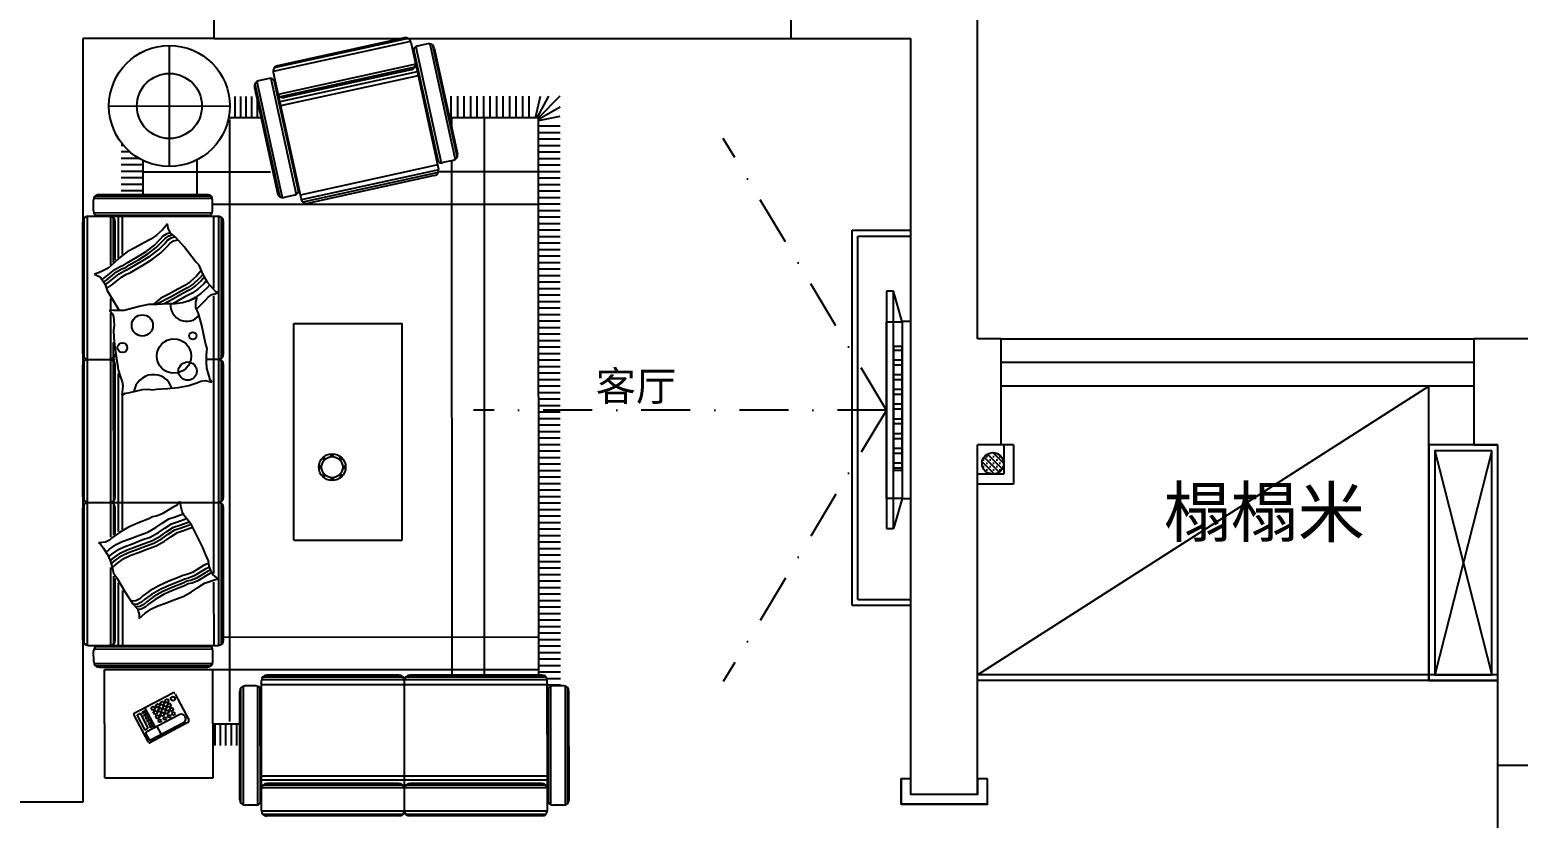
# Model space of a CAD drawing. Header units: millimetres. Extents: x -1705246 to 222838, y -3231245 to 126310.
# Drawn here: x -61807 to -54222, y 49422 to 53437 of the extents above; entities that cross this region are included whole.
import ezdxf

# ---------------------------------------------------------------- set-up
doc = ezdxf.new("R2010")
doc.units = ezdxf.units.MM
doc.linetypes.add('DASHDOT', pattern=[1, 0.5, -0.25, 0, -0.25])
for name, color, linetype in [('016-P平面家具', 1, 'Continuous'), ('家具内线', 8, 'Continuous'), ('家具外线', 1, 'Continuous'), ('阿拉1', 8, 'Continuous')]:
    doc.layers.add(name, color=color, linetype=linetype)
doc.styles.get("Standard").update_dxf_attribs({"font": ''})
doc.styles.add('仿宋', font='')
doc.styles.get('Standard').set_extended_font_data('SimSun')
doc.styles.get('仿宋').set_extended_font_data('SimSun')

# ---------------------------------------------------------------- blocks, each defined once
blk = doc.blocks.new('A$C3CBC0539')
at = {"color": 250, "linetype": 'DASHDOT', "ltscale": 500}
for q in [(0, 1272.9), (1382.4, 0), (2764.8, 1272.9)]:
    blk.add_line((1382.4, 2104.8), q, dxfattribs=at)
at = {"layer": '016-P平面家具'}
for p, q in [((932.4, 2228.8), (1833.3, 2228.8)), ((932.4, 2184.8), (932.4, 2228.8)), ((1833.3, 2228.8), (1833.3, 2184.8)), ((932.4, 2184.8), (779.5, 2140.7)), ((779.5, 2140.7), (1987.6, 2140.7)), ((779.5, 2104.8), (779.5, 2140.7)), ((1833.3, 2184.8), (932.4, 2184.8)), ((1832.4, 2184.8), (932.4, 2184.8)), ((932.4, 2184.8), (932.4, 2104.8)), ((1832.4, 2104.8), (1832.4, 2184.8)), ((1832.4, 2184.8), (1987.6, 2140.7)), ((1987.6, 2140.7), (1987.6, 2104.8)), ((1987.6, 2104.8), (779.5, 2104.8)), ((932.4, 2104.8), (1832.4, 2104.8))]:
    blk.add_line(p, q, dxfattribs=at)
at = {"layer": '阿拉1', "color": 8}
for p, q in [((1075.9, 2184.8), (1706.5, 2184.8)), ((1706.5, 2140.7), (1075.9, 2140.7))]:
    blk.add_line(p, q, dxfattribs=at)
at = {"layer": '阿拉1', "color": 250}
for p, q in [((1075.9, 2140.7), (1075.9, 2184.8)), ((1088.2, 2140.7), (1088.2, 2184.8)), ((1113.2, 2140.7), (1113.2, 2184.8)), ((1163.2, 2140.7), (1163.2, 2184.8)), ((1188.2, 2140.7), (1188.2, 2184.8)), ((1238.2, 2140.7), (1238.2, 2184.8)), ((1263.2, 2140.7), (1263.2, 2184.8)), ((1313.2, 2140.7), (1313.2, 2184.8)), ((1338.2, 2140.7), (1338.2, 2184.8)), ((1388.2, 2140.7), (1388.2, 2184.8)), ((1413.2, 2140.7), (1413.2, 2184.8)), ((1463.2, 2140.7), (1463.2, 2184.8)), ((1488.2, 2140.7), (1488.2, 2184.8)), ((1538.2, 2140.7), (1538.2, 2184.8)), ((1563.2, 2140.7), (1563.2, 2184.8)), ((1613.2, 2140.7), (1613.2, 2184.8)), ((1638.2, 2140.7), (1638.2, 2184.8)), ((1688.2, 2140.7), (1688.2, 2184.8)), ((1706.5, 2184.8), (1706.5, 2140.7))]:
    blk.add_line(p, q, dxfattribs=at)
blk = doc.blocks.new('MK-JJ-0394')
at = {"layer": '家具内线'}
for p, q in [((-105570.7, 99667.9), (-106174.8, 99667.7)), ((-105580, 99680.7), (-106165.5, 99680.5)), ((-109069.7, 99531.2), (-109180.9, 99642)), ((-109062.5, 99531.2), (-109125.4, 99642)), ((-109055, 99531.2), (-109078.5, 99642)), ((-109028.5, 99531.2), (-109028.6, 99641.6)), ((-108995.4, 99531.2), (-108995.4, 99641.6)), ((-108962.3, 99531.2), (-108962.3, 99641.6)), ((-108929.2, 99531.3), (-108929.2, 99641.6)), ((-108896.1, 99531.3), (-108896.1, 99641.6)), ((-108863, 99531.3), (-108863, 99641.7)), ((-108829.8, 99531.3), (-108829.9, 99641.7)), ((-108796.7, 99531.3), (-108796.8, 99641.7)), ((-108763.6, 99531.3), (-108763.7, 99641.7)), ((-108730.5, 99531.3), (-108730.5, 99641.7)), ((-108697.4, 99531.3), (-108697.4, 99641.7)), ((-108664.3, 99531.3), (-108664.3, 99641.7)), ((-108631.2, 99531.3), (-108631.2, 99641.7)), ((-108598.1, 99531.4), (-108598.1, 99641.7)), ((-108564.9, 99531.4), (-108565, 99641.7)), ((-108531.8, 99531.4), (-108531.9, 99641.8)), ((-108498.7, 99531.4), (-108498.8, 99641.8)), ((-108465.6, 99531.4), (-108465.6, 99641.8)), ((-108432.5, 99531.4), (-108432.5, 99641.8)), ((-108399.4, 99531.4), (-108399.4, 99641.8)), ((-108366.3, 99531.4), (-108366.3, 99641.8)), ((-108333.2, 99531.4), (-108333.2, 99641.8)), ((-108300, 99531.5), (-108300.1, 99641.8)), ((-108266.9, 99531.5), (-108267, 99641.8)), ((-108233.8, 99531.5), (-108233.9, 99641.9)), ((-108200.7, 99531.5), (-108200.7, 99641.9)), ((-108167.6, 99531.5), (-108167.6, 99641.9)), ((-108134.5, 99531.5), (-108134.5, 99641.9)), ((-108101.4, 99531.5), (-108101.4, 99641.9)), ((-108068.3, 99531.5), (-108068.3, 99641.9)), ((-108035.1, 99531.5), (-108035.2, 99641.9)), ((-108002, 99531.6), (-108002.1, 99641.9)), ((-107968.9, 99531.6), (-107969, 99641.9)), ((-107935.8, 99531.6), (-107935.8, 99641.9)), ((-107902.7, 99531.6), (-107902.7, 99642)), ((-107869.6, 99531.6), (-107869.6, 99642)), ((-107836.5, 99531.6), (-107836.5, 99642)), ((-107803.4, 99531.6), (-107803.4, 99642)), ((-107770.2, 99531.6), (-107770.3, 99642)), ((-107737.1, 99531.6), (-107737.2, 99642)), ((-107704, 99531.6), (-107704.1, 99642)), ((-107670.9, 99531.7), (-107670.9, 99642)), ((-107637.8, 99531.7), (-107637.8, 99642)), ((-107604.7, 99531.7), (-107604.7, 99642.1)), ((-107571.6, 99531.7), (-107571.6, 99642.1)), ((-107538.5, 99531.7), (-107538.5, 99642.1)), ((-107505.3, 99531.7), (-107505.4, 99642.1)), ((-107472.2, 99531.7), (-107472.3, 99642.1)), ((-107439.1, 99531.7), (-107439.2, 99642.1)), ((-107406, 99531.7), (-107406, 99642.1)), ((-107372.9, 99531.8), (-107372.9, 99642.1)), ((-107339.8, 99531.8), (-107339.8, 99642.1)), ((-107306.7, 99531.8), (-107306.7, 99642.2)), ((-107273.6, 99531.8), (-107273.6, 99642.2)), ((-107240.4, 99531.8), (-107240.5, 99642.2)), ((-107207.3, 99531.8), (-107207.4, 99642.2)), ((-107174.2, 99531.8), (-107174.3, 99642.2)), ((-107141.1, 99531.8), (-107141.1, 99642.2)), ((-107108, 99531.8), (-107108, 99642.2)), ((-107074.9, 99531.8), (-107074.9, 99642.2)), ((-107041.8, 99531.9), (-107041.8, 99642.2)), ((-107008.7, 99531.9), (-107008.7, 99642.2)), ((-106975.5, 99531.9), (-106975.6, 99642.3)), ((-106942.4, 99531.9), (-106942.5, 99642.3)), ((-106909.3, 99531.9), (-106909.4, 99642.3)), ((-106876.2, 99531.9), (-106876.2, 99642.3)), ((-106843.1, 99531.9), (-106843.1, 99642.3)), ((-106810, 99531.9), (-106810, 99642.3)), ((-106776.9, 99531.9), (-106776.9, 99642.3)), ((-106743.8, 99532), (-106743.8, 99642.3)), ((-106710.6, 99532), (-106710.7, 99642.3)), ((-106677.5, 99532), (-106677.6, 99642.4)), ((-106644.4, 99532), (-106644.5, 99642.4)), ((-106611.3, 99532), (-106611.3, 99642.4)), ((-106578.2, 99532), (-106578.2, 99642.4)), ((-106545.1, 99532), (-106545.1, 99642.4)), ((-106512, 99532), (-106512, 99642.4)), ((-106478.9, 99532), (-106478.9, 99642.4)), ((-106445.7, 99532.1), (-106445.8, 99642.4)), ((-106412.6, 99532.1), (-106412.7, 99642.4)), ((-106379.5, 99532.1), (-106379.6, 99642.4)), ((-106346.4, 99532.1), (-106346.4, 99642.5)), ((-106313.3, 99532.1), (-106313.3, 99642.5)), ((-106280.2, 99532.1), (-106280.2, 99642.5)), ((-106247.1, 99532.1), (-106247.1, 99642.5)), ((-106214, 99574), (-106214, 99642.5)), ((-106180.9, 99575.9), (-106180.9, 99642.5)), ((-105570.8, 99594.4), (-106174.7, 99594.2)), ((-109069.7, 99523.6), (-109179.8, 99583.4)), ((-109069.9, 99515.2), (-109179.8, 99540.7)), ((-108793.7, 99531.3), (-108793.6, 99021.1)), ((-108628.2, 99531.3), (-108627.6, 97870.5)), ((-106425, 97926.4), (-106425.5, 99532.1)), ((-106259.6, 98559), (-106259.9, 99532.1)), ((-106220.9, 99569.9), (-106220.7, 98853.3)), ((-106206.9, 99576), (-106206.5, 98118.9)), ((-106182.4, 99575.9), (-106182, 98118.9)), ((-105580.3, 99581.6), (-106165.2, 99581.4)), ((-105717.1, 99576), (-105716.7, 98119.1)), ((-105696.3, 99576), (-105695.9, 98119.1)), ((-105671.5, 99568), (-105671.2, 98855.6)), ((-105657.5, 99575.5), (-105657, 98119.1)), ((-105538.5, 99575.9), (-105538, 98119.1)), ((-105521, 99566.8), (-105520.7, 98856.9)), ((-109180.3, 99482.2), (-109070, 99482.2)), ((-109180.3, 99449), (-109070, 99449.1)), ((-109180.3, 99415.9), (-109070, 99416)), ((-109180.3, 99382.8), (-109069.9, 99382.9)), ((-109180.3, 99349.7), (-109069.9, 99349.7)), ((-109180.3, 99316.6), (-109069.9, 99316.6)), ((-109180.3, 99283.5), (-109069.9, 99283.5)), ((-109180.3, 99250.4), (-109069.9, 99250.4)), ((-109180.3, 99217.3), (-109069.9, 99217.3)), ((-106231.3, 99256.2), (-109069.6, 99255.3)), ((-109180.3, 99184.1), (-109069.9, 99184.2)), ((-109180.2, 99151), (-109069.9, 99151.1)), ((-109446.4, 98977), (-108856.5, 99106.1)), ((-109439.9, 98991.6), (-108868.5, 99116.6)), ((-109180.2, 99117.9), (-109069.9, 99118)), ((-109180.2, 99084.8), (-109069.8, 99084.8)), ((-109014.5, 99089.7), (-109069.5, 99089.7)), ((-106231.3, 99090.6), (-108851.3, 99089.8)), ((-106259.4, 97872.1), (-106259.8, 99090.6)), ((-109430.8, 98905.2), (-108840.7, 99034.4)), ((-109419, 98894.7), (-108847, 99019.8)), ((-108829.1, 99017.3), (-108675.7, 98316.5)), ((-108805.1, 99022.4), (-108651.8, 98321.9)), ((-108790.2, 99019.8), (-108639.4, 98330.5)), ((-109304, 98913.4), (-109150.6, 98212.5)), ((-109283.6, 98917.8), (-109130.3, 98217)), ((-109473.3, 98866.9), (-109323.9, 98184.1)), ((-109458.1, 98879.5), (-109304.9, 98179)), ((-109341.9, 98905.1), (-109188.6, 98204.2)), ((-109326.5, 98900.2), (-109176.6, 98215.1)), ((-106220.7, 98841.5), (-106220.5, 98124.9)), ((-105651.7, 98847.6), (-106203.6, 98847.4)), ((-105671.2, 98839.5), (-105671, 98127.2)), ((-105520.7, 98838.3), (-105520.5, 98128.4)), ((-107324.9, 98520.6), (-107335.4, 98531)), ((-107294.7, 98533.1), (-107294.7, 98547.9)), ((-107285.8, 98533.1), (-107285.9, 98547.9)), ((-107255.6, 98520.6), (-107245.1, 98531)), ((-107343.7, 98484), (-107358.5, 98484)), ((-107343.7, 98475.2), (-107358.5, 98475.2)), ((-107331.2, 98514.3), (-107341.6, 98524.8)), ((-107249.3, 98514.3), (-107238.9, 98524.8)), ((-107236.8, 98484.1), (-107222, 98484.1)), ((-107236.8, 98475.2), (-107222, 98475.2)), ((-107331.2, 98444.9), (-107341.6, 98434.5)), ((-107324.9, 98438.7), (-107335.4, 98428.2)), ((-107294.6, 98426.2), (-107294.6, 98411.4)), ((-107285.8, 98426.2), (-107285.8, 98411.4)), ((-107255.5, 98438.7), (-107245.1, 98428.3)), ((-107249.3, 98445), (-107238.8, 98434.5)), ((-109263.1, 98182.1), (-108691, 98307.2)), ((-109269.3, 98167.5), (-108679.3, 98296.7)), ((-109253.6, 98095.8), (-108663.7, 98224.9)), ((-109241.6, 98085.3), (-108670.1, 98210.3)), ((-108793.3, 98165.7), (-108793.1, 97514.3)), ((-109177.6, 98097.2), (-109067.2, 98097.3)), ((-105570.3, 98100.8), (-106174.2, 98100.6)), ((-105579.8, 98113.6), (-106164.7, 98113.4)), ((-109177.6, 98068.8), (-109067.2, 98068.8)), ((-109177.6, 98040.3), (-109067.2, 98040.3)), ((-109177.6, 98011.8), (-109067.2, 98011.8)), ((-105570.2, 98027.3), (-106174.3, 98027.1)), ((-105579.4, 98014.5), (-106165, 98014.3)), ((-109177.6, 97983.3), (-109067.2, 97983.4)), ((-109129.4, 97342.2), (-109129.6, 97958.2)), ((-109060.3, 97955.7), (-105994.2, 97956.7)), ((-105982.5, 97991.8), (-105872.1, 97991.8)), ((-105982.5, 97964.2), (-105872.1, 97964.2)), ((-105982.5, 97936.6), (-105872.1, 97936.6)), ((-108672.4, 97274.1), (-108672.6, 97859.7)), ((-108659.6, 97264.9), (-108659.8, 97869)), ((-108586.2, 97265), (-108586.4, 97868.9)), ((-108573.3, 97274.5), (-108573.5, 97859.4)), ((-106382.6, 97901.9), (-108568, 97901.2)), ((-108202.6, 97876.8), (-108568, 97876.7)), ((-107845.5, 97915.4), (-108562.1, 97915.2)), ((-108218.6, 97855.8), (-108201.1, 97840.9)), ((-106748.9, 97877.3), (-108163.4, 97876.8)), ((-107839.5, 97842.1), (-107839.5, 97898.3)), ((-107117, 97915.6), (-107833.6, 97915.4)), ((-107110.9, 97346.7), (-107111.1, 97898.6)), ((-106388.5, 97915.9), (-107105.1, 97915.7)), ((-106802.1, 97850.6), (-106788.7, 97823.8)), ((-106781.6, 97855.1), (-106770.5, 97832.9)), ((-106767.2, 97860.5), (-106759.1, 97844.3)), ((-106759.1, 97844.3), (-106725.1, 97787.5)), ((-106753.5, 97867), (-106745.5, 97851.1)), ((-106745.5, 97851.1), (-106711.4, 97794.3)), ((-106382.6, 97877.4), (-106704.7, 97877.3)), ((-106376.9, 97275.2), (-106377.1, 97860.1)), ((-106364, 97265.7), (-106364.2, 97869.6)), ((-106290.6, 97265.7), (-106290.8, 97869.7)), ((-106277.7, 97274.9), (-106277.9, 97860.5)), ((-105982.5, 97909), (-105872.1, 97909)), ((-105982.5, 97881.4), (-105872.1, 97881.4)), ((-108855.1, 97790.2), (-108678.3, 97790.2)), ((-108292.1, 97812.5), (-108263.6, 97788.4)), ((-108273.9, 97821.4), (-108251.9, 97802.7)), ((-108263.6, 97788.4), (-108236.3, 97757.9)), ((-108259.6, 97828.6), (-108239.4, 97811.4)), ((-108251.9, 97802.7), (-108224.6, 97772.2)), ((-108240.9, 97839.3), (-108224.1, 97825)), ((-108239.4, 97811.4), (-108212, 97780.8)), ((-108224.6, 97772.2), (-108204.3, 97742.9)), ((-108224.1, 97825), (-108196.8, 97794.5)), ((-108212, 97780.8), (-108191.8, 97751.6)), ((-108201.1, 97840.9), (-108173.8, 97810.4)), ((-108196.8, 97794.5), (-108176.5, 97765.3)), ((-108173.8, 97810.4), (-108153.5, 97781.2)), ((-108153.5, 97781.2), (-108134.6, 97744.9)), ((-106968.3, 97722.7), (-106984.5, 97768.5)), ((-106788.7, 97823.8), (-106754.6, 97767)), ((-106770.5, 97832.9), (-106736.4, 97776.1)), ((-106736.4, 97776.1), (-106725.1, 97747.7)), ((-106725.1, 97787.5), (-106713.7, 97759.1)), ((-106711.4, 97794.3), (-106700.1, 97765.9)), ((-108442.1, 97671), (-108447.7, 97694.2)), ((-108236.3, 97757.9), (-108216.1, 97728.6)), ((-108216.1, 97728.6), (-108197.1, 97692.3)), ((-108204.3, 97742.9), (-108185.4, 97706.6)), ((-108197.1, 97692.3), (-108171.3, 97647.5)), ((-108191.8, 97751.6), (-108172.8, 97715.3)), ((-108185.4, 97706.6), (-108159.5, 97661.8)), ((-108176.5, 97765.3), (-108157.6, 97729)), ((-108172.8, 97715.3), (-108147, 97670.4)), ((-108157.6, 97729), (-108122.5, 97668)), ((-107037.6, 97679.5), (-107052.1, 97720.5)), ((-107050.2, 97725.5), (-107050.2, 97721.5)), ((-107012.6, 97692), (-107028.7, 97737.5)), ((-107002.4, 97660.2), (-107012.6, 97692)), ((-106995.6, 97703.3), (-107012.2, 97750.4)), ((-106981.9, 97710.2), (-106999.6, 97760.2)), ((-106985.4, 97671.5), (-106995.6, 97703.3)), ((-106971.7, 97678.3), (-106981.9, 97710.2)), ((-106958.1, 97690.9), (-106968.3, 97722.7)), ((-106754.6, 97767), (-106743.3, 97738.6)), ((-106743.3, 97738.6), (-106738.7, 97718.2)), ((-106738.7, 97718.2), (-106729.6, 97700)), ((-106729.6, 97700), (-106709.2, 97647.8)), ((-106725.1, 97747.7), (-106720.5, 97727.3)), ((-106720.5, 97727.3), (-106711.4, 97709.1)), ((-106713.7, 97759.1), (-106709.2, 97738.7)), ((-106711.4, 97709.1), (-106691, 97656.9)), ((-106709.2, 97738.7), (-106700.1, 97720.5)), ((-106700.1, 97765.9), (-106695.5, 97745.5)), ((-106700.1, 97720.5), (-106679.6, 97668.2)), ((-106695.5, 97745.5), (-106686.4, 97727.3)), ((-106686.4, 97727.3), (-106666, 97675)), ((-106029, 97699.9), (-105939.9, 97531.6)), ((-106019.9, 97729.8), (-106018.4, 97730.6)), ((-105988.5, 97721.4), (-105899.4, 97553.1)), ((-108821.5, 97650.3), (-109437.5, 97650.1)), ((-108481, 97637.9), (-108485, 97654.5)), ((-108467.9, 97619.1), (-108481, 97637.9)), ((-108468.4, 97646.6), (-108473.2, 97666.4)), ((-108455.4, 97627.8), (-108468.4, 97646.6)), ((-108452.2, 97605.3), (-108467.9, 97619.1)), ((-108458.8, 97659.4), (-108463.5, 97678.8)), ((-108445.8, 97640.6), (-108458.8, 97659.4)), ((-108439.7, 97613.9), (-108455.4, 97627.8)), ((-108430, 97626.8), (-108445.8, 97640.6)), ((-108429, 97652.2), (-108442.1, 97671)), ((-108399.2, 97595.6), (-108430, 97626.8)), ((-108413.3, 97638.4), (-108429, 97652.2)), ((-108382.4, 97607.2), (-108413.3, 97638.4)), ((-108171.3, 97647.5), (-108150.5, 97607.2)), ((-108159.5, 97661.8), (-108118.9, 97582.8)), ((-108147, 97670.4), (-108120.8, 97619.5)), ((-107027.4, 97647.7), (-107037.6, 97679.5)), ((-107004.7, 97613.6), (-107027.4, 97647.7)), ((-106979.7, 97626.1), (-107002.4, 97660.2)), ((-106962.6, 97637.5), (-106985.4, 97671.5)), ((-106958.1, 97594.3), (-106979.7, 97626.1)), ((-106949, 97644.3), (-106971.7, 97678.3)), ((-106941.1, 97605.6), (-106962.6, 97637.5)), ((-106935.4, 97656.8), (-106958.1, 97690.9)), ((-106927.4, 97612.5), (-106949, 97644.3)), ((-106913.8, 97625), (-106935.4, 97656.8)), ((-106889.9, 97582.9), (-106913.8, 97625)), ((-106709.2, 97647.8), (-106686.5, 97596.6)), ((-106691, 97656.9), (-106668.3, 97605.7)), ((-106679.6, 97668.2), (-106656.9, 97617.1)), ((-106666, 97675), (-106643.3, 97623.9)), ((-106656.9, 97617.1), (-106630.8, 97570.5)), ((-106643.3, 97623.9), (-106617.1, 97577.3)), ((-106110.4, 97640.4), (-106096.1, 97648)), ((-106103.1, 97626.6), (-106110.4, 97640.4)), ((-106088.8, 97634.2), (-106103.1, 97626.6)), ((-106098.2, 97617.3), (-106083.9, 97624.9)), ((-106090.9, 97603.6), (-106098.2, 97617.3)), ((-106096.1, 97648), (-106088.8, 97634.2)), ((-106088.7, 97651.9), (-106074.3, 97659.5)), ((-106081.4, 97638.2), (-106088.7, 97651.9)), ((-106083.9, 97624.9), (-106076.6, 97611.2)), ((-106067, 97645.8), (-106081.4, 97638.2)), ((-106076.5, 97628.9), (-106062.1, 97636.5)), ((-106069.2, 97615.1), (-106076.5, 97628.9)), ((-106074.3, 97659.5), (-106067, 97645.8)), ((-106054.8, 97622.7), (-106069.2, 97615.1)), ((-106066.7, 97663.5), (-106052.4, 97671.1)), ((-106059.4, 97649.8), (-106066.7, 97663.5)), ((-106062.1, 97636.5), (-106054.8, 97622.7)), ((-106045.1, 97657.4), (-106059.4, 97649.8)), ((-106054.5, 97640.5), (-106040.2, 97648.1)), ((-106047.2, 97626.7), (-106054.5, 97640.5)), ((-106052.4, 97671.1), (-106045.1, 97657.4)), ((-106032.9, 97634.3), (-106047.2, 97626.7)), ((-106042.2, 97617.2), (-106027.9, 97624.9)), ((-106034.9, 97603.5), (-106042.2, 97617.2)), ((-106040.2, 97648.1), (-106032.9, 97634.3)), ((-106027.9, 97624.9), (-106020.6, 97611.1)), ((-108421.3, 97574.1), (-108452.2, 97605.3)), ((-108408.8, 97582.8), (-108439.7, 97613.9)), ((-108388.9, 97531.7), (-108421.3, 97574.1)), ((-108376.3, 97540.4), (-108408.8, 97582.8)), ((-108366.7, 97553.2), (-108399.2, 97595.6)), ((-108350, 97564.8), (-108382.4, 97607.2)), ((-108346.6, 97493), (-108376.3, 97540.4)), ((-108337, 97505.8), (-108366.7, 97553.2)), ((-108320.3, 97517.4), (-108350, 97564.8)), ((-108150.5, 97607.2), (-108120.9, 97568.9)), ((-106983.1, 97581.8), (-107004.7, 97613.6)), ((-106959.3, 97539.7), (-106983.1, 97581.8)), ((-106934.2, 97552.2), (-106958.1, 97594.3)), ((-106917.2, 97563.6), (-106941.1, 97605.6)), ((-106919.4, 97509.4), (-106934.2, 97552.2)), ((-106903.6, 97570.4), (-106927.4, 97612.5)), ((-106902.3, 97520.8), (-106917.2, 97563.6)), ((-106888.7, 97527.6), (-106903.6, 97570.4)), ((-106875.1, 97540.1), (-106889.9, 97582.9)), ((-106686.5, 97596.6), (-106660.3, 97550.1)), ((-106668.3, 97605.7), (-106642.1, 97559.2)), ((-106660.3, 97550.1), (-106634.2, 97514.9)), ((-106642.1, 97559.2), (-106616, 97523.9)), ((-106630.8, 97570.5), (-106604.6, 97535.3)), ((-106617.1, 97577.3), (-106591, 97542.1)), ((-106591, 97542.1), (-106577.4, 97526.2)), ((-106076.6, 97611.2), (-106090.9, 97603.6)), ((-106085.9, 97594.1), (-106071.6, 97601.7)), ((-106078.6, 97580.4), (-106085.9, 97594.1)), ((-106064.3, 97588), (-106078.6, 97580.4)), ((-106073.4, 97570.4), (-106059, 97578)), ((-106066.1, 97556.6), (-106073.4, 97570.4)), ((-106071.6, 97601.7), (-106064.3, 97588)), ((-105965.1, 97579.2), (-106066.2, 97525.6)), ((-106051.7, 97564.2), (-106066.1, 97556.6)), ((-106064.2, 97605.6), (-106049.8, 97613.2)), ((-106056.9, 97591.9), (-106064.2, 97605.6)), ((-106059, 97578), (-106051.7, 97564.2)), ((-106042.5, 97599.5), (-106056.9, 97591.9)), ((-106051.6, 97581.9), (-106037.2, 97589.5)), ((-106044.3, 97568.1), (-106051.6, 97581.9)), ((-106049.8, 97613.2), (-106042.5, 97599.5)), ((-106030, 97575.8), (-106044.3, 97568.1)), ((-106037.2, 97589.5), (-106030, 97575.8)), ((-105960.3, 97542.6), (-106037, 97502)), ((-106020.6, 97611.1), (-106034.9, 97603.5)), ((-106029.7, 97593.5), (-106015.3, 97601.1)), ((-106022.4, 97579.8), (-106029.7, 97593.5)), ((-106008, 97587.4), (-106022.4, 97579.8)), ((-106021.8, 97539.7), (-106012.4, 97544.6)), ((-106010.5, 97540.9), (-106019.8, 97535.9)), ((-106015.3, 97601.1), (-106008, 97587.4)), ((-106012.4, 97544.6), (-106010.5, 97540.9)), ((-106007.4, 97547.3), (-105998.1, 97552.2)), ((-106005.5, 97543.5), (-106007.4, 97547.3)), ((-105996.1, 97548.5), (-106005.5, 97543.5)), ((-106003.2, 97539.2), (-105993.8, 97544.1)), ((-105991.8, 97540.4), (-106001.2, 97535.4)), ((-105998.1, 97552.2), (-105996.1, 97548.5)), ((-105993.8, 97544.1), (-105991.8, 97540.4)), ((-105992.5, 97555.2), (-105983.1, 97560.2)), ((-105990.5, 97551.5), (-105992.5, 97555.2)), ((-105981.2, 97556.4), (-105990.5, 97551.5)), ((-105988.2, 97547.1), (-105978.8, 97552.1)), ((-105986.2, 97543.4), (-105988.2, 97547.1)), ((-105976.9, 97548.3), (-105986.2, 97543.4)), ((-105983.1, 97560.2), (-105981.2, 97556.4)), ((-105978.8, 97552.1), (-105976.9, 97548.3)), ((-105978.1, 97562.8), (-105968.8, 97567.7)), ((-105976.2, 97559.1), (-105978.1, 97562.8)), ((-105966.8, 97564), (-105976.2, 97559.1)), ((-105973.9, 97554.7), (-105964.5, 97559.6)), ((-105971.9, 97551), (-105973.9, 97554.7)), ((-105962.5, 97555.9), (-105971.9, 97551)), ((-105929.2, 97609.3), (-105969.7, 97587.9)), ((-105968.8, 97567.7), (-105966.8, 97564)), ((-105964.5, 97559.6), (-105962.5, 97555.9)), ((-105951.4, 97525.8), (-105960.3, 97542.6)), ((-105900.8, 97548.6), (-105935.5, 97530.2)), ((-105915.8, 97605.2), (-105924.6, 97600.6)), ((-108862.3, 97497), (-108862.3, 97403.9)), ((-108829.2, 97514.2), (-108829.2, 97403.9)), ((-108796.1, 97514.3), (-108796, 97403.9)), ((-108763, 97514.3), (-108762.9, 97403.9)), ((-108729.9, 97514.3), (-108729.8, 97403.9)), ((-108696.7, 97514.3), (-108696.7, 97403.9)), ((-108359.2, 97484.3), (-108388.9, 97531.7)), ((-108331.5, 97435.5), (-108359.2, 97484.3)), ((-108319, 97444.1), (-108346.6, 97493)), ((-108309.3, 97457), (-108337, 97505.8)), ((-108292.6, 97468.6), (-108320.3, 97517.4)), ((-108281.1, 97451.9), (-108292.6, 97468.6)), ((-106944.4, 97496.9), (-106959.3, 97539.7)), ((-106925.2, 97448.9), (-106944.4, 97496.9)), ((-106900.2, 97461.4), (-106919.4, 97509.4)), ((-106883.1, 97472.7), (-106902.3, 97520.8)), ((-106869.5, 97479.6), (-106888.7, 97527.6)), ((-106869.5, 97434.1), (-106883.1, 97472.7)), ((-106855.8, 97492.1), (-106875.1, 97540.1)), ((-106855.8, 97440.9), (-106869.5, 97479.6)), ((-106842.2, 97453.4), (-106855.8, 97492.1)), ((-106634.2, 97514.9), (-106620.5, 97498.9)), ((-106620.5, 97498.9), (-106610.3, 97478.5)), ((-106616, 97523.9), (-106602.4, 97508)), ((-106610.3, 97478.5), (-106608, 97454.8)), ((-106604.6, 97535.3), (-106591, 97519.4)), ((-106602.4, 97508), (-106592.1, 97487.6)), ((-106592.1, 97487.6), (-106590.2, 97467.7)), ((-106591, 97519.4), (-106580.8, 97499)), ((-106580.8, 97499), (-106578.8, 97478.6)), ((-106577.4, 97526.2), (-106567.1, 97505.8)), ((-106567.1, 97505.8), (-106565.5, 97488.7)), ((-106051.1, 97524.2), (-106041.7, 97529.1)), ((-106049.1, 97520.4), (-106051.1, 97524.2)), ((-106039.8, 97525.4), (-106049.1, 97520.4)), ((-106046.8, 97516.1), (-106037.5, 97521)), ((-106044.8, 97512.3), (-106046.8, 97516.1)), ((-106035.5, 97517.3), (-106044.8, 97512.3)), ((-106041.7, 97529.1), (-106039.8, 97525.4)), ((-106037.5, 97521), (-106035.5, 97517.3)), ((-106028.1, 97485.2), (-106037, 97502)), ((-106036.8, 97531.8), (-106027.4, 97536.7)), ((-106034.8, 97528), (-106036.8, 97531.8)), ((-106025.4, 97533), (-106034.8, 97528)), ((-106032.5, 97523.7), (-106023.1, 97528.6)), ((-106030.5, 97519.9), (-106032.5, 97523.7)), ((-106021.1, 97524.9), (-106030.5, 97519.9)), ((-105951.4, 97525.8), (-106028.1, 97485.2)), ((-106027.4, 97536.7), (-106025.4, 97533)), ((-106023.1, 97528.6), (-106021.1, 97524.9)), ((-106019.8, 97535.9), (-106021.8, 97539.7)), ((-106017.5, 97531.6), (-106008.1, 97536.5)), ((-106015.5, 97527.8), (-106017.5, 97531.6)), ((-106006.2, 97532.8), (-106015.5, 97527.8)), ((-106008.1, 97536.5), (-106006.2, 97532.8)), ((-106001.2, 97535.4), (-106003.2, 97539.2)), ((-108928.5, 97416.8), (-108928.5, 97403.8)), ((-108895.4, 97450.1), (-108895.4, 97403.8)), ((-108373.2, 97411.4), (-108567.8, 97411.4)), ((-108355, 97390.6), (-108567.8, 97390.6)), ((-108320, 97418.8), (-108331.5, 97435.5)), ((-108312.6, 97399.2), (-108320, 97418.8)), ((-108307.4, 97427.4), (-108319, 97444.1)), ((-108297.3, 97372.7), (-108312.6, 97399.2)), ((-108297.8, 97440.3), (-108309.3, 97457)), ((-108300, 97407.8), (-108307.4, 97427.4)), ((-108284.8, 97381.3), (-108300, 97407.8)), ((-108290.4, 97420.7), (-108297.8, 97440.3)), ((-108275.1, 97394.2), (-108290.4, 97420.7)), ((-108273.7, 97432.3), (-108281.1, 97451.9)), ((-108233.3, 97342.8), (-108275.1, 97394.2)), ((-108258.4, 97405.8), (-108273.7, 97432.3)), ((-108216.6, 97354.4), (-108258.4, 97405.8)), ((-106963.4, 97391.1), (-107767.3, 97390.8)), ((-106973.5, 97411.9), (-107649.8, 97411.7)), ((-106911.5, 97410.2), (-106925.2, 97448.9)), ((-106895.6, 97378.4), (-106911.5, 97410.2)), ((-106886.5, 97422.7), (-106900.2, 97461.4)), ((-106870.6, 97390.9), (-106886.5, 97422.7)), ((-106847.9, 97356.9), (-106870.6, 97390.9)), ((-106853.6, 97402.3), (-106869.5, 97434.1)), ((-106839.9, 97409.1), (-106855.8, 97440.9)), ((-106830.9, 97368.2), (-106853.6, 97402.3)), ((-106826.3, 97421.6), (-106842.2, 97453.4)), ((-106817.2, 97375), (-106839.9, 97409.1)), ((-106803.6, 97387.5), (-106826.3, 97421.6)), ((-106382.4, 97391.3), (-106700.5, 97391.2)), ((-106382.4, 97412.1), (-106662.4, 97412)), ((-108320, 97351.8), (-108567.8, 97351.7)), ((-108332.6, 97365.8), (-108559.8, 97365.7)), ((-108255.5, 97321.3), (-108297.3, 97372.7)), ((-108243, 97329.9), (-108284.8, 97381.3)), ((-108245.4, 97306.6), (-108255.5, 97321.3)), ((-108232.7, 97315.1), (-108243, 97329.9)), ((-108219.2, 97322.4), (-108233.3, 97342.8)), ((-108199.5, 97329.7), (-108216.6, 97354.4)), ((-108093.3, 97351.9), (-108149.3, 97351.8)), ((-106933.3, 97352.2), (-108073.7, 97351.9)), ((-107839.3, 97346.4), (-107839.4, 97373.7)), ((-107118.9, 97366.2), (-107831.3, 97365.9)), ((-106943.4, 97366.2), (-107102.8, 97366.2)), ((-106872.9, 97344.3), (-106895.6, 97378.4)), ((-106857.7, 97327.2), (-106872.9, 97344.3)), ((-106833.3, 97340.3), (-106847.9, 97356.9)), ((-106813.3, 97348.3), (-106830.9, 97368.2)), ((-106798.1, 97353.4), (-106817.2, 97375)), ((-106778.8, 97359.6), (-106803.6, 97387.5)), ((-106382.4, 97352.4), (-106778.8, 97352.3)), ((-106390.5, 97366.4), (-106734.7, 97366.3)), ((-106382.4, 97233.4), (-108567.8, 97232.7)), ((-107848.6, 97215.4), (-108558.5, 97215.2)), ((-107120.1, 97215.7), (-107830, 97215.4)), ((-106391.6, 97215.9), (-107101.6, 97215.7))]:
    blk.add_line(p, q, dxfattribs=at)
for centre, radius in [((-107290.2, 98479.6), 53.7), ((-109129.5, 97650.2), 165.7), ((-107959.3, 97769.7), 18.6), ((-107779.3, 97743), 46.7), ((-107855.9, 97673.4), 87.5), ((-106111.2, 97667.8), 10.6), ((-106034.9, 97671.5), 7.05), ((-106022.7, 97648.5), 7.05), ((-106010.8, 97626.1), 7.05), ((-108012, 97512), 54.1), ((-105998, 97601.8), 7.05), ((-107898.6, 97410.9), 24.7)]:
    blk.add_circle(centre, radius, dxfattribs=at)
for centre, radius, start, end in [((-108115.4, 97738.1), 82.3, 265.24889, 50.31858), ((-106009.5, 97710.3), 22.1, 117.89972, 207.89972), ((-106008, 97711.1), 22.1, 27.89972, 117.89972), ((-107661.6, 97568.4), 99.8, 108.21699, 262.00294), ((-105902.3, 97551.5), 3.31, 297.89972, 27.89972), ((-105937, 97533.2), 3.31, 207.89972, 297.89972)]:
    blk.add_arc(centre, radius, start, end, dxfattribs=at)
at = {"layer": '家具外线'}
for p, q in [((-105596.8, 99686.4), (-106148.7, 99686.3)), ((-106176.3, 99658.7), (-106176.3, 99603.5)), ((-105569.2, 99658.9), (-105569.2, 99603.7)), ((-106231.4, 99532.1), (-109069.7, 99531.2)), ((-109069.7, 99531.2), (-109069.5, 99076.1)), ((-106231.4, 99548.3), (-106231.2, 98875)), ((-105652, 99576.1), (-106203.9, 99575.9)), ((-105679.6, 99548.5), (-105679.3, 98875.2)), ((-105541.6, 99576.1), (-105652, 99576.1)), ((-105514, 99548.5), (-105513.8, 98875.2)), ((-109424.8, 98999.9), (-108885.7, 99117.9)), ((-108852.8, 99096.9), (-108841, 99042.9)), ((-109347.3, 98903.9), (-108808.2, 99021.9)), ((-108775.3, 99000.8), (-108633.8, 98353.9)), ((-109445.9, 98967.1), (-109434.1, 98913.2)), ((-109476.2, 98847.5), (-109334.6, 98200.5)), ((-109455.1, 98880.3), (-109347.3, 98903.9)), ((-109314.4, 98882.9), (-109172.9, 98235.9)), ((-106918.4, 98836.3), (-108022.1, 98835.9)), ((-108022, 98284), (-108022.1, 98835.9)), ((-106918.2, 98284.4), (-106918.4, 98836.3)), ((-105541.4, 98847.6), (-105651.7, 98847.6)), ((-106231.2, 98819.8), (-106231, 98146.5)), ((-105679.3, 98820), (-105679.1, 98146.7)), ((-105513.8, 98820), (-105513.5, 98146.7)), ((-109193.9, 98203.1), (-108654.8, 98321)), ((-108675.9, 98288.2), (-108664.1, 98234.3)), ((-106918.2, 98284.4), (-108022, 98284)), ((-109301.8, 98179.5), (-109193.9, 98203.1)), ((-109268.9, 98158.4), (-109257.1, 98104.5)), ((-109224.2, 98083.4), (-108685.1, 98201.4)), ((-109069.2, 98117.4), (-109069.2, 97952.2)), ((-105651.5, 98119.1), (-106203.4, 98118.9)), ((-106175.8, 98091.3), (-106175.8, 98036.2)), ((-105541.1, 98119.1), (-105651.5, 98119.1)), ((-105568.7, 98091.5), (-105568.7, 98036.3)), ((-105596.3, 98008.7), (-106148.2, 98008.6)), ((-105983.4, 97872.2), (-105983.5, 98008.6)), ((-107867.1, 97925.9), (-108540.4, 97925.7)), ((-107138.7, 97926.1), (-107811.9, 97925.9)), ((-106410.2, 97926.4), (-107083.5, 97926.2)), ((-108595.6, 97870.5), (-108650.8, 97870.5)), ((-108567.8, 97346.2), (-108568, 97898.1)), ((-108229.4, 97846.1), (-108258, 97829.4)), ((-108198.8, 97873.4), (-108229.4, 97846.1)), ((-108183.6, 97887.1), (-108198.8, 97873.4)), ((-108177.5, 97900.6), (-108183.6, 97887.1)), ((-108169.1, 97866.2), (-108177.5, 97900.6)), ((-108156.1, 97847.4), (-108169.1, 97866.2)), ((-108140.3, 97833.6), (-108156.1, 97847.4)), ((-107754.3, 97852.1), (-107793.8, 97841.3)), ((-107734.5, 97857.5), (-107754.3, 97852.1)), ((-107723, 97866.8), (-107734.5, 97857.5)), ((-107730.9, 97832.4), (-107723, 97866.8)), ((-106812.6, 97848.8), (-106847.8, 97834)), ((-106786.4, 97853.4), (-106812.6, 97848.8)), ((-106764.8, 97861.3), (-106786.4, 97853.4)), ((-106744.4, 97871.6), (-106764.8, 97861.3)), ((-106733, 97882.9), (-106744.4, 97871.6)), ((-106721.2, 97900.6), (-106733, 97882.9)), ((-106717.1, 97879.5), (-106721.2, 97900.6)), ((-106710.3, 97860.2), (-106717.1, 97879.5)), ((-106700, 97828.4), (-106710.3, 97860.2)), ((-106382.6, 97843.6), (-106382.6, 97898.8)), ((-106382.4, 97346.9), (-106382.6, 97843.6)), ((-106299.8, 97871.2), (-106355, 97871.2)), ((-106272, 97291.8), (-106272.2, 97843.6)), ((-105707.5, 97872.3), (-106259.4, 97872.1)), ((-106259.2, 97320.2), (-106259.4, 97872.1)), ((-105707.3, 97320.4), (-105707.5, 97872.3)), ((-108678.2, 97291), (-108678.4, 97842.9)), ((-108339.7, 97782.1), (-108412, 97725.8)), ((-108319.6, 97802.2), (-108339.7, 97782.1)), ((-108290.2, 97813.3), (-108319.6, 97802.2)), ((-108258, 97829.4), (-108290.2, 97813.3)), ((-108132.5, 97785.1), (-108154, 97792.3)), ((-108154, 97792.3), (-108138.6, 97756)), ((-108095.3, 97788.1), (-108140.3, 97833.6)), ((-108104.1, 97784), (-108132.5, 97785.1)), ((-108072.8, 97798.8), (-108104.1, 97784)), ((-108011, 97815.3), (-108072.8, 97798.8)), ((-107921.1, 97833.3), (-108011, 97815.3)), ((-107894.1, 97842.3), (-107921.1, 97833.3)), ((-107862.9, 97839.1), (-107894.1, 97842.3)), ((-107826.9, 97839.1), (-107862.9, 97839.1)), ((-107793.8, 97841.3), (-107826.9, 97839.1)), ((-107727.7, 97809.7), (-107730.9, 97832.4)), ((-107719.8, 97790.3), (-107727.7, 97809.7)), ((-107706.1, 97748.7), (-107719.8, 97790.3)), ((-106880.8, 97820.4), (-106996.7, 97762.4)), ((-106847.8, 97834), (-106880.8, 97820.4)), ((-106677.3, 97794.3), (-106700, 97828.4)), ((-106655.7, 97762.5), (-106677.3, 97794.3)), ((-108412, 97725.8), (-108459.9, 97683.4)), ((-108138.6, 97756), (-108127.8, 97716.5)), ((-108127.8, 97716.5), (-108122.7, 97681.3)), ((-107696, 97696.2), (-107706.1, 97748.7)), ((-107690.6, 97640.5), (-107696, 97696.2)), ((-107094.5, 97707.8), (-107114.9, 97703.3)), ((-107114.9, 97703.3), (-107096.8, 97689.7)), ((-107084.2, 97710.1), (-107094.5, 97707.8)), ((-107063.8, 97714.7), (-107084.2, 97710.1)), ((-107047.9, 97722.6), (-107063.8, 97714.7)), ((-107027.4, 97738.5), (-107047.9, 97722.6)), ((-106996.7, 97762.4), (-107027.4, 97738.5)), ((-106631.9, 97720.5), (-106655.7, 97762.5)), ((-106617, 97677.7), (-106631.9, 97720.5)), ((-106135, 97679.2), (-106004.2, 97748.5)), ((-105989.2, 97743.9), (-105887.1, 97550.9)), ((-108507.2, 97644.4), (-108529.7, 97641.2)), ((-108529.7, 97641.2), (-108499.6, 97615.7)), ((-108481.3, 97656.2), (-108507.2, 97644.4)), ((-108459.9, 97683.4), (-108481.3, 97656.2)), ((-108122.7, 97681.3), (-108122, 97640.3)), ((-108122, 97640.3), (-108118.9, 97588.6)), ((-107687.7, 97584.5), (-107690.6, 97640.5)), ((-107096.8, 97689.7), (-107086.5, 97669.2)), ((-107086.5, 97669.2), (-107052.4, 97612.4)), ((-106597.8, 97629.6), (-106617, 97677.7)), ((-106584.2, 97591), (-106597.8, 97629.6)), ((-106037.5, 97471.3), (-106139.6, 97664.2)), ((-108499.6, 97615.7), (-108472.3, 97585.2)), ((-108472.3, 97585.2), (-108452, 97555.9)), ((-108452, 97555.9), (-108433.1, 97519.6)), ((-108118.9, 97588.6), (-108118.4, 97543.3)), ((-108118.4, 97543.3), (-108109, 97495.9)), ((-107684.8, 97564.4), (-107687.7, 97584.5)), ((-107687, 97543.5), (-107684.8, 97564.4)), ((-107685.2, 97513), (-107687, 97543.5)), ((-107052.4, 97612.4), (-107041.1, 97584)), ((-107041.1, 97584), (-107036.5, 97563.6)), ((-107036.5, 97563.6), (-107027.4, 97545.4)), ((-107027.4, 97545.4), (-107007, 97493.1)), ((-106568.3, 97559.2), (-106584.2, 97591)), ((-106545.5, 97525.1), (-106568.3, 97559.2)), ((-105889.4, 97543.5), (-106030, 97469)), ((-108853.1, 97514.2), (-108678.3, 97514.3)), ((-108433.1, 97519.6), (-108407.3, 97474.8)), ((-108407.3, 97474.8), (-108386.5, 97434.5)), ((-108109, 97495.9), (-108098.6, 97458.9)), ((-107670.8, 97448.4), (-107685.2, 97513)), ((-107007, 97493.1), (-106984.3, 97442)), ((-106594.4, 97463.7), (-106569.4, 97487.6)), ((-106569.4, 97487.6), (-106542.1, 97495.6)), ((-106519.4, 97495.6), (-106545.5, 97525.1)), ((-106542.1, 97495.6), (-106519.4, 97495.6)), ((-108386.5, 97434.5), (-108356.9, 97396.2)), ((-108356.9, 97396.2), (-108331.1, 97367.8)), ((-108156.7, 97352.6), (-108088, 97393.3)), ((-108098.6, 97458.9), (-108087.8, 97419.4)), ((-108087.8, 97419.4), (-108088.1, 97386)), ((-107785.4, 97388.3), (-107748.8, 97401.3)), ((-107748.8, 97401.3), (-107724.3, 97409.9)), ((-107724.3, 97409.9), (-107706.7, 97412.4)), ((-107706.7, 97412.4), (-107685.9, 97410.3)), ((-107685.9, 97410.3), (-107675.4, 97409.2)), ((-107675.4, 97409.2), (-107654.6, 97407)), ((-107667.5, 97425.7), (-107670.8, 97448.4)), ((-107654.6, 97407), (-107667.5, 97425.7)), ((-106984.3, 97442), (-106958.1, 97395.4)), ((-106958.1, 97395.4), (-106932, 97360.2)), ((-106727.4, 97383), (-106647.8, 97428.5)), ((-106647.8, 97428.5), (-106594.4, 97463.7)), ((-108567.8, 97235.8), (-108567.8, 97346.2)), ((-108345.2, 97373.9), (-108540.2, 97373.8)), ((-108331.1, 97367.8), (-108303.7, 97337.3)), ((-108303.7, 97337.3), (-108289.1, 97307.3)), ((-108253.8, 97300.8), (-108234.9, 97313.9)), ((-108234.9, 97313.9), (-108214.7, 97324.8)), ((-108214.7, 97324.8), (-108189.5, 97333)), ((-108189.5, 97333), (-108156.7, 97352.6)), ((-108087.7, 97365.5), (-108090.5, 97344.2)), ((-108090.5, 97344.2), (-108073.7, 97357.3)), ((-108088.1, 97386), (-108087.7, 97365.5)), ((-108073.7, 97357.3), (-108059.3, 97364.5)), ((-108059.3, 97364.5), (-108036.7, 97367.7)), ((-108036.7, 97367.7), (-108013.7, 97368.4)), ((-108013.7, 97368.4), (-107987.5, 97364.5)), ((-107987.5, 97364.5), (-107949.3, 97367.4)), ((-107949.3, 97367.4), (-107913.8, 97369.9)), ((-107847.4, 97365.9), (-107925.4, 97365.9)), ((-107913.8, 97369.9), (-107785.4, 97388.3)), ((-107839.3, 97236.1), (-107839.3, 97346.4)), ((-107138.5, 97374.3), (-107811.8, 97374)), ((-107110.8, 97236.3), (-107110.9, 97346.7)), ((-106949.4, 97374.3), (-107083.3, 97374.3)), ((-106932, 97360.2), (-106918.4, 97344.3)), ((-106918.4, 97344.3), (-106908.2, 97323.9)), ((-106908.2, 97323.9), (-106904.7, 97288.7)), ((-106879.7, 97312.5), (-106845.6, 97335.3)), ((-106845.6, 97335.3), (-106814.9, 97347.8)), ((-106814.9, 97347.8), (-106780.8, 97359.1)), ((-106780.8, 97359.1), (-106750.2, 97366)), ((-106750.2, 97366), (-106727.4, 97383)), ((-106410, 97374.5), (-106722.6, 97374.4)), ((-106382.4, 97291.7), (-106382.4, 97346.9)), ((-105707.3, 97320.4), (-106259.2, 97320.2)), ((-108595.4, 97263.4), (-108650.6, 97263.4)), ((-108289.1, 97307.3), (-108279.6, 97289.1)), ((-108279.6, 97289.1), (-108272.6, 97268.8)), ((-108272.6, 97268.8), (-108263.4, 97288)), ((-108263.4, 97288), (-108253.8, 97300.8)), ((-106904.7, 97288.7), (-106896.8, 97301.2)), ((-106896.8, 97301.2), (-106879.7, 97312.5)), ((-106382.4, 97236.5), (-106382.4, 97291.7)), ((-106299.6, 97264.2), (-106354.8, 97264.1)), ((-107866.9, 97208.5), (-108540.2, 97208.3)), ((-107138.4, 97208.7), (-107811.7, 97208.5)), ((-106409.9, 97208.9), (-107083.2, 97208.7))]:
    blk.add_line(p, q, dxfattribs=at)
for centre, radius in [((-107290.2, 98479.6), 68.4), ((-109129.5, 97650.2), 308)]:
    blk.add_circle(centre, radius, dxfattribs=at)
for centre, radius, start, end in [((-106148.7, 99658.7), 27.6, 90.01841, 180.01841), ((-105596.8, 99658.9), 27.6, 0.01841, 90.01841), ((-106148.7, 99603.5), 27.6, 180.01841, 270.01841), ((-105596.8, 99603.7), 27.6, 270.01841, 0.01841), ((-106203.8, 99548.3), 27.6, 90.01841, 180.01841), ((-105652, 99548.5), 27.6, 90.01841, 180.01841), ((-105541.6, 99548.5), 27.6, 0.01841, 90.01841), ((-108879.8, 99091), 27.6, 12.34323, 102.34323), ((-109418.9, 98973), 27.6, 102.34323, 192.34323), ((-108868, 99037.1), 27.6, 282.34323, 12.34323), ((-108802.3, 98994.9), 27.6, 12.34323, 102.34323), ((-108802.3, 98994.9), 27.6, 12.34323, 102.34323), ((-109407.1, 98919.1), 27.6, 192.34323, 282.34323), ((-109449.2, 98853.4), 27.6, 102.34323, 192.34323), ((-109341.4, 98877), 27.6, 12.34323, 102.34323), ((-106203.6, 98875), 27.6, 180.01841, 270.01841), ((-106203.6, 98819.8), 27.6, 90.01841, 180.01841), ((-105651.8, 98875.2), 27.6, 180.01841, 270.01841), ((-105651.7, 98820), 27.6, 90.01841, 180.01841), ((-105541.4, 98875.2), 27.6, 270.01841, 0.01841), ((-105541.4, 98820), 27.6, 0.01841, 90.01841), ((-108702.8, 98282.3), 27.6, 12.34323, 102.34323), ((-108660.7, 98348), 27.6, 282.34323, 12.34323), ((-108660.7, 98348), 27.6, 282.34323, 12.34323), ((-109199.8, 98230), 27.6, 282.34323, 12.34323), ((-108691, 98228.4), 27.6, 282.34323, 12.34323), ((-109307.7, 98206.4), 27.6, 192.34323, 282.34323), ((-109241.9, 98164.3), 27.6, 102.34323, 192.34323), ((-109230.1, 98110.4), 27.6, 192.34323, 282.34323), ((-106203.4, 98146.5), 27.6, 180.01841, 270.01841), ((-106203.4, 98146.5), 27.6, 180.01841, 270.01841), ((-106148.2, 98091.3), 27.6, 90.01841, 180.01841), ((-105651.5, 98146.7), 27.6, 180.01841, 270.01841), ((-105596.3, 98091.5), 27.6, 0.01841, 90.01841), ((-105541.1, 98146.7), 27.6, 270.01841, 0.01841), ((-106148.2, 98036.2), 27.6, 180.01841, 270.01841), ((-105596.3, 98036.3), 27.6, 270.01841, 0.01841), ((-108540.4, 97898.1), 27.6, 90.01841, 180.01841), ((-108540.4, 97898.1), 27.6, 90.01841, 180.01841), ((-107867.1, 97898.3), 27.6, 0.01841, 90.01841), ((-107811.9, 97898.3), 27.6, 90.01841, 180.01841), ((-107138.6, 97898.5), 27.6, 0.01841, 90.01841), ((-107083.5, 97898.6), 27.6, 90.01841, 180.01841), ((-106410.2, 97898.8), 27.6, 0.01841, 90.01841), ((-108650.8, 97842.9), 27.6, 90.01841, 180.01841), ((-108595.6, 97842.9), 27.6, 0.01841, 90.01841), ((-106355, 97843.6), 27.6, 90.01841, 180.01841), ((-106299.8, 97843.6), 27.6, 0.01841, 90.01841), ((-105999, 97738.7), 11, 27.89972, 117.89972), ((-106129.9, 97669.4), 11, 117.89972, 207.89972), ((-105892, 97548.3), 5.52, 297.89972, 27.89972), ((-106032.6, 97473.9), 5.52, 207.89972, 297.89972), ((-108540.2, 97346.2), 27.6, 90.01841, 180.01841), ((-107866.9, 97346.4), 27.6, 0.01841, 90.01841), ((-107811.8, 97346.5), 27.6, 90.01841, 180.01841), ((-107138.5, 97346.7), 27.6, 0.01841, 90.01841), ((-107083.3, 97346.7), 27.6, 90.01841, 180.01841), ((-106410, 97346.9), 27.6, 0.01841, 90.01841), ((-108650.6, 97291), 27.6, 180.01841, 270.01841), ((-108595.4, 97291), 27.6, 270.01841, 0.01841), ((-106354.8, 97291.7), 27.6, 180.01841, 270.01841), ((-106299.6, 97291.8), 27.6, 270.01841, 0.01841), ((-108540.2, 97235.8), 27.6, 180.01841, 270.01841), ((-107866.9, 97236.1), 27.6, 270.01841, 0.01841), ((-107811.7, 97236.1), 27.6, 180.01841, 270.01841), ((-107138.4, 97236.3), 27.6, 270.01841, 0.01841), ((-107083.2, 97236.3), 27.6, 180.01841, 270.01841), ((-106410, 97236.5), 27.6, 270.01841, 0.01841)]:
    blk.add_arc(centre, radius, start, end, dxfattribs=at)

msp = doc.modelspace()

# ---------------------------------------------------------------- hatches: boundary and pattern name
h = msp.add_hatch()
h.set_pattern_fill('SACNCR', color=6, scale=10, angle=90, style=0)
h.set_pattern_definition([(135, (-54101.426, 48553.04), (-16.83798, -16.83798), []), (135, (-54101.426, 48569.877), (-16.83798, -16.83798), [0, -23.8125])])
h.paths.add_polyline_path([(-56844.1, 51229, 1), (-56954.1, 51229, 1)])

# ---------------------------------------------------------------- linework, layer by layer
for p, q in [((-56976.8, 51863), (-56976.8, 55303)), ((-60866.8, 53393), (-60866.8, 53803)), ((-57926.8, 53393), (-57926.8, 53803)), ((-61536.8, 53393), (-61536.8, 49503)), ((-60866.8, 53393), (-61536.8, 53393)), ((-57926.8, 53393), (-57316.8, 53393)), ((-57316.8, 49543), (-57316.8, 53393)), ((-56856.8, 51863), (-56976.8, 51863)), ((-56856.8, 51623), (-56856.8, 51863)), ((-54086.8, 51863), (-54446.8, 51863)), ((-54446.8, 51623), (-54446.8, 51863)), ((-56856.8, 51323), (-56856.8, 51623)), ((-54446.8, 51323), (-54446.8, 51623)), ((-56794.1, 51323), (-56976.8, 51323)), ((-56976.8, 49543), (-56976.8, 51323)), ((-54446.8, 51323), (-54326.8, 51323)), ((-54326.8, 49693), (-54326.8, 51323)), ((-54326.8, 49693), (-54326.8, 50523)), ((-54326.8, 49693), (-54086.8, 49693)), ((-57316.8, 49623), (-57366.8, 49623)), ((-57366.8, 49493), (-57366.8, 49623)), ((-56926.8, 49623), (-56976.8, 49623)), ((-56926.8, 49493), (-56926.8, 49623)), ((-56976.8, 49543), (-57316.8, 49543)), ((-61536.8, 49503), (-63836.8, 49503)), ((-56926.8, 49493), (-57366.8, 49493))]:
    msp.add_line(p, q)
at = {"color": 251}
for p, q in [((-60866.8, 53393), (-57926.8, 53393)), ((-57586.8, 50536.7), (-57586.8, 52386.7)), ((-57586.8, 52386.7), (-57316.8, 52386.7)), ((-56856.8, 51863), (-54446.8, 51863)), ((-56976.8, 50153), (-54676.8, 51623)), ((-54446.8, 51623), (-56856.8, 51623)), ((-56844.1, 51323), (-56844.1, 51174)), ((-56794.1, 51323), (-56794.1, 51124)), ((-54356.8, 51293), (-54646.8, 50153)), ((-54646.8, 51293), (-54356.8, 50153)), ((-56844.1, 51174), (-56976.8, 51174)), ((-56794.1, 51124), (-56976.8, 51124)), ((-57586.8, 50536.7), (-57316.8, 50536.7)), ((-54326.8, 50153), (-56976.8, 50153)), ((-54326.8, 48563), (-54326.8, 49693))]:
    msp.add_line(p, q, dxfattribs=at)
at = {"color": 3}
msp.add_line((-54446.8, 51743), (-56856.8, 51743), dxfattribs=at)
at = {"color": 251}
msp.add_lwpolyline([(-54356.8, 51293), (-54646.8, 51293), (-54646.8, 50153), (-54356.8, 50153)], close=True, dxfattribs=at)
msp.add_circle((-56899.1, 51229), 55, dxfattribs=at)
at = {"layer": '016-P平面家具'}
for p, q in [((-57616.8, 50506.7), (-57616.8, 52416.7)), ((-57616.8, 52416.7), (-57316.8, 52416.7)), ((-54676.8, 50123), (-54676.8, 51623)), ((-57616.8, 50506.7), (-57316.8, 50506.7)), ((-54326.8, 50123), (-56976.8, 50123))]:
    msp.add_line(p, q, dxfattribs=at)
for points in [[(-54326.8, 51323), (-54676.8, 51323), (-54676.8, 50123), (-54326.8, 50123)], [(-56926.8, 49623), (-56976.8, 49623), (-56976.8, 49543), (-57316.8, 49543), (-57316.8, 49623), (-57366.8, 49623), (-57366.8, 49493), (-56926.8, 49493)]]:
    msp.add_lwpolyline(points, close=True, dxfattribs=at)

# ---------------------------------------------------------------- block references
at = {"layer": '016-P平面家具', "xscale": -1, "rotation": 270}
msp.add_blockref('A$C3CBC0539', (-59545.6, 50118.4), dxfattribs=at)
at = {"layer": '家具外线', "rotation": 270}
msp.add_blockref('MK-JJ-0394', (-158745.4, -56080.3), dxfattribs=at)

# ---------------------------------------------------------------- texts
at = {"color": 1, "insert": (-58922.7, 51697.7), "char_height": 150, "width": 429.529, "attachment_point": 1, "style": '仿宋'}
msp.add_mtext('客厅', dxfattribs=at)
at = {"insert": (-56026.8, 51105.2), "char_height": 250, "attachment_point": 1}
msp.add_mtext('{\\C2;榻榻米}', dxfattribs=at)

doc.saveas('drawing.dxf')
